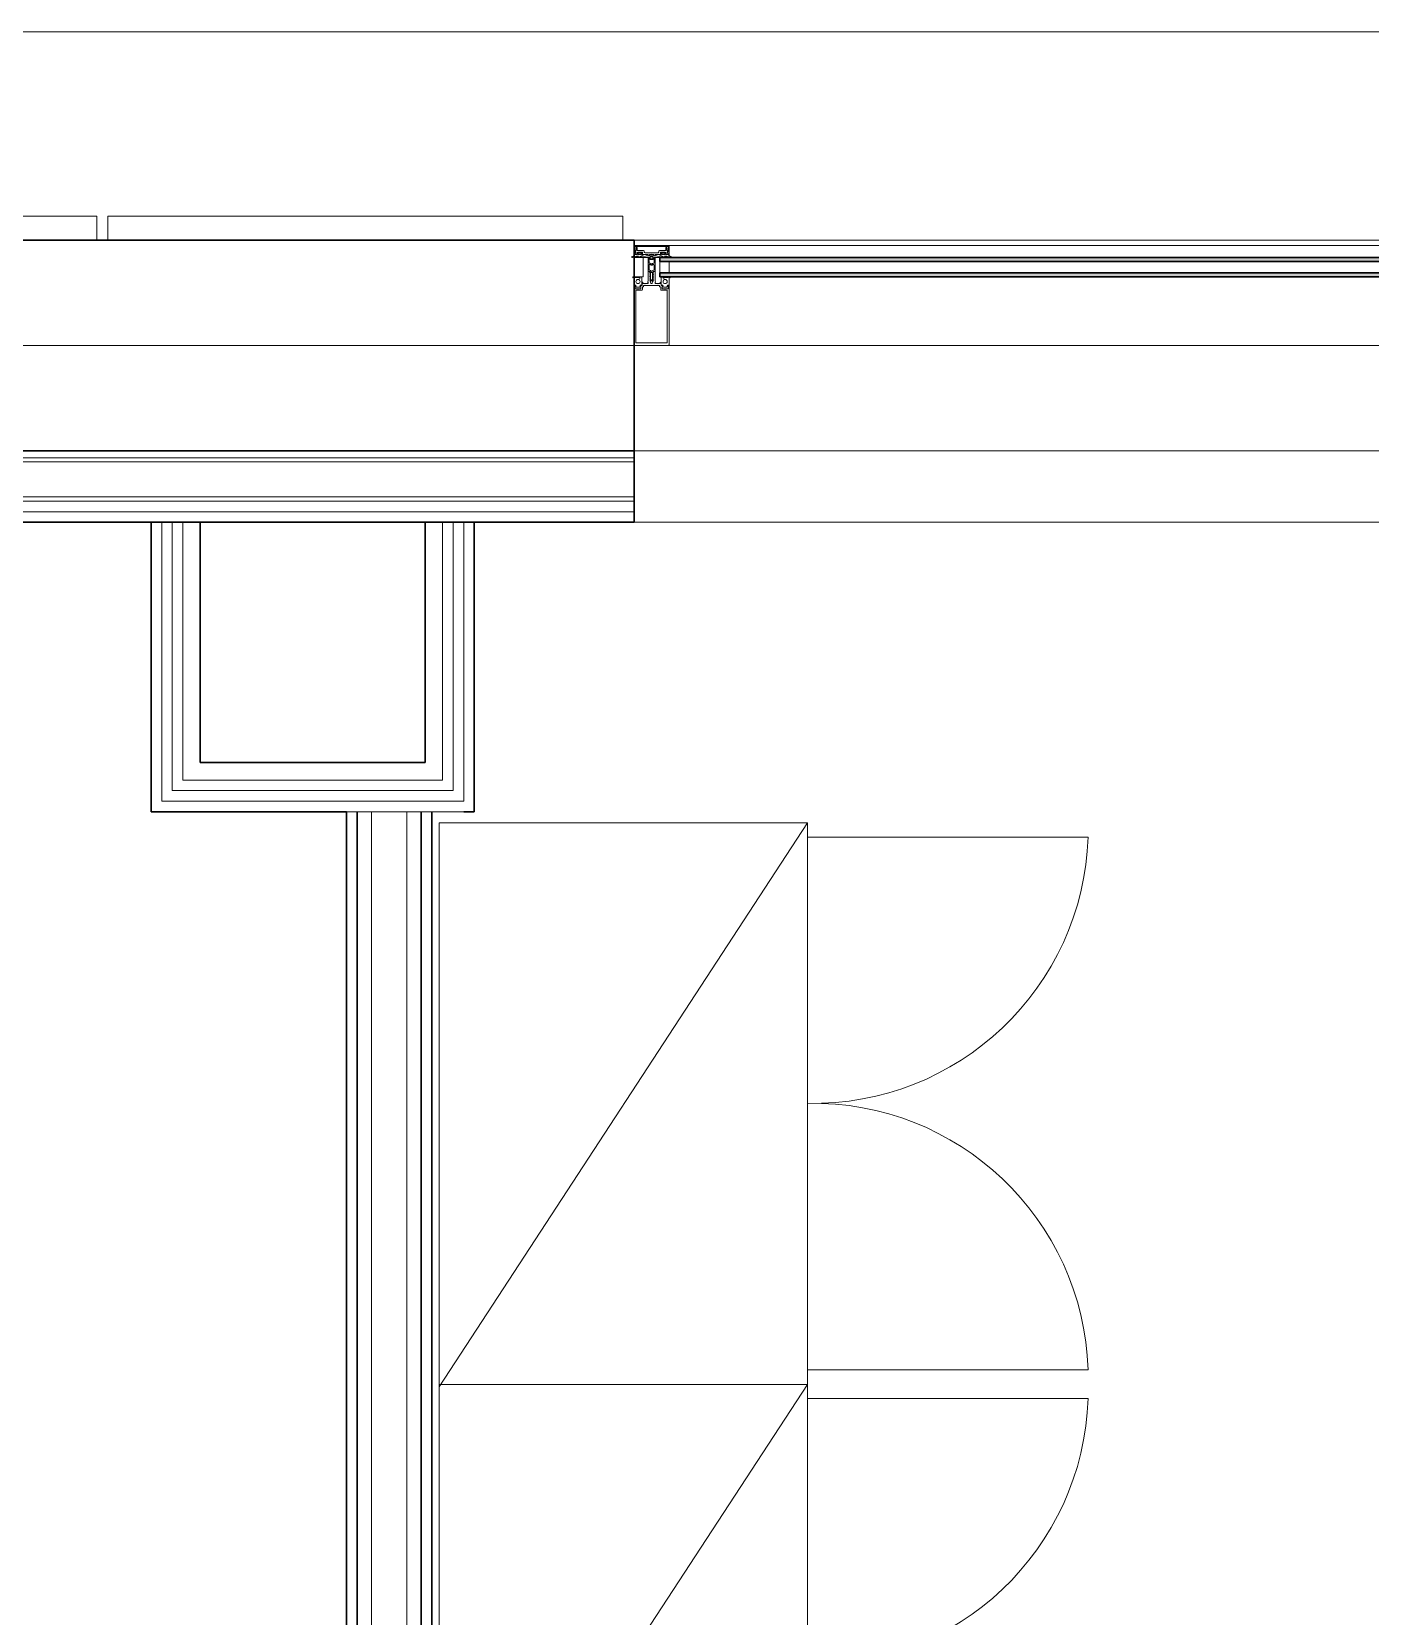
# Model space of a CAD drawing. Header units: millimetres. Extents: x 90978 to 295199, y -4084 to 97293.
# Drawn here: x 181700 to 183608, y 32742 to 35000 of the extents above; entities that cross this region are included whole.
import ezdxf

# ---------------------------------------------------------------- set-up
doc = ezdxf.new("R2010")
doc.units = ezdxf.units.MM
doc.header["$MEASUREMENT"] = 0
for name, color, linetype, lineweight in [('CSM-STL-XX-ZZ-M3-A-XXXX-00001_detached _19_04_21__rvt-1-Level 0$0$A-DETL-GENF', 7, 'CONTINUOUS', 9), ('CSM-STL-XX-ZZ-M3-A-XXXX-00001_detached _19_04_21__rvt-1-Level 0$0$A-GLAZ-CURT', 7, 'CONTINUOUS', 9), ('CSM-STL-XX-ZZ-M3-A-XXXX-00001_detached _19_04_21__rvt-1-Level 0$0$A-GLAZ-CWMG', 7, 'CONTINUOUS', 9), ('CSM-STL-XX-ZZ-M3-A-XXXX-00001_detached _19_04_21__rvt-1-Level 0$0$A-WALL', 7, 'CONTINUOUS', 9), ('CSM-STL-XX-ZZ-M3-A-XXXX-00001_detached _19_04_21__rvt-1-Level 0$0$I-WALL', 7, 'CONTINUOUS', 9), ('I-FURN', 8, 'CONTINUOUS', 9)]:
    doc.layers.add(name, color=color, linetype=linetype, lineweight=lineweight)

msp = doc.modelspace()

# ---------------------------------------------------------------- hatches: boundary and pattern name
at = {"layer": 'CSM-STL-XX-ZZ-M3-A-XXXX-00001_detached _19_04_21__rvt-1-Level 0$0$A-GLAZ-CURT'}
h = msp.add_hatch(color=256, dxfattribs=at)
h.paths.add_polyline_path([(183964, 34650.7), (184038.8, 34650.7), (184038.8, 34656.7), (182595.8, 34656.7), (182595.8, 34650.7), (182697.1, 34650.7)], flags=0)
h.paths.add_polyline_path([(183964, 34672.7), (184038.8, 34672.7), (184038.8, 34678.7), (182595.8, 34678.7), (182595.8, 34672.7), (182697.1, 34672.7)], flags=0)

# ---------------------------------------------------------------- linework, layer by layer
at = {"layer": 'CSM-STL-XX-ZZ-M3-A-XXXX-00001_detached _19_04_21__rvt-1-Level 0$0$A-DETL-GENF'}
for p, q in [((182558.8, 34683.2), (182558.8, 34694.2)), ((182559.7, 34682.7), (182559.3, 34682.7)), ((182559.8, 34693.7), (182559.8, 34692.4)), ((182561.4, 34685.6), (182559.9, 34683)), ((182561.2, 34685.6), (182559.9, 34682.8)), ((182560, 34692), (182560, 34686.6)), ((182560, 34682.7), (182562.9, 34682.7)), ((182560.1, 34686.4), (182561.2, 34685.8)), ((182560.2, 34682.7), (182563.5, 34682.7)), ((182560.3, 34695.7), (182607.3, 34695.7)), ((182561, 34694.2), (182560.3, 34694.2)), ((182562, 34689), (182560.6, 34686.6)), ((182560.6, 34686.3), (182561.3, 34685.9)), ((182603.1, 34694.2), (182561, 34694.2)), ((182562, 34692.2), (182562, 34689.3)), ((182562.8, 34692.7), (182562.5, 34692.7)), ((182562.8, 34683.9), (182562.8, 34684.4)), ((182563.5, 34683.8), (182563, 34683.7)), ((182563.3, 34688.9), (182563.3, 34692.2)), ((182563.3, 34684.4), (182564.8, 34685.7)), ((182563.7, 34683.8), (182563.5, 34683.8)), ((182563.7, 34682.9), (182563.7, 34683.8)), ((182572.5, 34688.4), (182563.8, 34688.4)), ((182564.3, 34685.9), (182570.5, 34685.9)), ((182564.8, 34685.7), (182569, 34685.7)), ((182564.9, 34684.2), (182564.9, 34683.2)), ((182568.4, 34684.7), (182565.4, 34684.7)), ((182565.4, 34682.7), (182568.4, 34682.7)), ((182568.9, 34683.2), (182568.9, 34684.2)), ((182569, 34685.7), (182570.5, 34684.4)), ((182570.2, 34683.8), (182570.2, 34682.9)), ((182570.4, 34683.8), (182570.2, 34683.8)), ((182570.8, 34683.7), (182570.4, 34683.8)), ((182570.4, 34682.7), (182571.9, 34682.7)), ((182571, 34685.4), (182571, 34683.9)), ((182571, 34682.7), (182578.3, 34682.7)), ((182571.9, 34682.7), (182571.9, 34682.1)), ((182573.5, 34686.2), (182573.5, 34687.4)), ((182583.8, 34685.2), (182574.5, 34685.2)), ((182581.2, 34682.7), (182583.5, 34682.7)), ((182593.1, 34685.2), (182583.8, 34685.2)), ((182584.1, 34682.7), (182586.4, 34682.7)), ((182589.3, 34682.7), (182596.7, 34682.7)), ((182594.1, 34687.4), (182594.1, 34686.2)), ((182603.8, 34688.4), (182595.1, 34688.4)), ((182595.7, 34682.7), (182595.7, 34682.1)), ((182597.3, 34682.7), (182595.7, 34682.7)), ((182596.6, 34683.9), (182596.6, 34685.4)), ((182596.8, 34683.7), (182597.3, 34683.8)), ((182597.1, 34685.9), (182603.3, 34685.9)), ((182598.6, 34685.7), (182597.1, 34684.4)), ((182597.3, 34683.8), (182597.5, 34683.8)), ((182597.5, 34683.8), (182597.5, 34682.9)), ((182602.8, 34685.7), (182598.6, 34685.7)), ((182598.7, 34683.2), (182598.7, 34684.2)), ((182599.2, 34684.7), (182602.2, 34684.7)), ((182602.2, 34682.7), (182599.2, 34682.7)), ((182602.7, 34684.2), (182602.7, 34683.2)), ((182604.3, 34684.4), (182602.8, 34685.7)), ((182607.3, 34694.2), (182603.1, 34694.2)), ((182604, 34683.8), (182604.2, 34683.8)), ((182604, 34682.9), (182604, 34683.8)), ((182604.2, 34683.8), (182604.6, 34683.7)), ((182607.4, 34682.7), (182604.2, 34682.7)), ((182604.3, 34692.2), (182604.3, 34688.9)), ((182605.1, 34692.7), (182604.8, 34692.7)), ((182604.8, 34684.4), (182604.8, 34683.9)), ((182604.8, 34682.7), (182607.6, 34682.7)), ((182605.6, 34689.3), (182605.6, 34692.2)), ((182607.1, 34686.6), (182605.7, 34689)), ((182606.3, 34685.9), (182607, 34686.3)), ((182607.8, 34683), (182606.3, 34685.6)), ((182607.8, 34682.8), (182606.4, 34685.6)), ((182606.5, 34685.8), (182607.5, 34686.3)), ((182607.6, 34686.5), (182607.6, 34692)), ((182607.8, 34692.4), (182607.8, 34693.7)), ((182608.3, 34682.7), (182608, 34682.7)), ((182608.8, 34694.2), (182608.8, 34683.2)), ((182556.6, 34678.7), (182555.7, 34678.7)), ((182562, 34679.2), (182567.2, 34679.2)), ((182578.8, 34678.7), (182562, 34678.7)), ((182563, 34680), (182565.1, 34680.3)), ((182565, 34680.5), (182563.3, 34680.5)), ((182571.6, 34681.6), (182567.7, 34680)), ((182568, 34679.3), (182575.2, 34680.6)), ((182577, 34680.7), (182583.8, 34680.7)), ((182578.8, 34682.2), (182578.8, 34681.2)), ((182580.2, 34678.7), (182578.8, 34678.7)), ((182578.8, 34678.5), (182578.8, 34659.2)), ((182579.9, 34678.7), (182579, 34678.7)), ((182579.3, 34680.7), (182580.2, 34680.7)), ((182580.1, 34677.8), (182580.6, 34677.8)), ((182580.3, 34670.7), (182580.1, 34677.8)), ((182581.8, 34675.7), (182580.2, 34677)), ((182580.3, 34660.7), (182580.3, 34667.9)), ((182580.4, 34677.6), (182580.6, 34677.6)), ((182580.6, 34677.6), (182580.6, 34678.3)), ((182580.7, 34681.2), (182580.7, 34682.2)), ((182581.2, 34670.2), (182580.8, 34670.2)), ((182580.8, 34668.4), (182581.2, 34668.4)), ((182581.3, 34660.2), (182580.8, 34660.2)), ((182581.8, 34678.8), (182581.8, 34677.2)), ((182585.8, 34675.7), (182581.8, 34675.7)), ((182583.8, 34679.3), (182582.3, 34679.3)), ((182582.3, 34676.7), (182585.3, 34676.7)), ((182583.8, 34680.7), (182590.7, 34680.7)), ((182585.3, 34679.3), (182583.8, 34679.3)), ((182585.8, 34677.2), (182585.8, 34678.8)), ((182587.4, 34677), (182585.8, 34675.7)), ((182586.8, 34660.2), (182586.4, 34660.2)), ((182586.8, 34670.2), (182586.5, 34670.2)), ((182586.5, 34668.4), (182586.7, 34668.4)), ((182586.7, 34668.4), (182586.8, 34668.4)), ((182586.9, 34682.2), (182586.9, 34681.2)), ((182587.1, 34678.3), (182587.1, 34677.6)), ((182587.1, 34677.8), (182587.5, 34677.8)), ((182587.1, 34677.6), (182587.3, 34677.6)), ((182587.4, 34671.2), (182587.3, 34670.7)), ((182587.3, 34667.9), (182587.3, 34660.7)), ((182587.4, 34680.7), (182588.3, 34680.7)), ((182587.5, 34677.8), (182587.4, 34671.2)), ((182588.8, 34678.7), (182587.5, 34678.7)), ((182588.6, 34678.7), (182587.8, 34678.7)), ((182588.8, 34681.2), (182588.8, 34682.2)), ((182605.6, 34678.7), (182588.8, 34678.7)), ((182588.8, 34668.9), (182588.8, 34678.5)), ((182588.8, 34659.2), (182588.8, 34668.9)), ((182592.4, 34680.6), (182599.6, 34679.3)), ((182596, 34681.6), (182599.9, 34680)), ((182600.5, 34679.2), (182605.6, 34679.2)), ((182602.6, 34680.5), (182604.4, 34680.5)), ((182604.7, 34680), (182602.6, 34680.3)), ((182611, 34678.7), (182612, 34678.7)), ((182560.1, 34650.7), (182557.7, 34650.7)), ((182558.8, 34648.3), (182558.8, 34639.1)), ((182558.8, 34639.1), (182560.8, 34639.1)), ((182558.8, 34626.1), (182558.8, 34638.2)), ((182559.3, 34638.7), (182560.4, 34638.7)), ((182560.1, 34650.3), (182560.1, 34650.7)), ((182560.3, 34637.5), (182560.3, 34634.2)), ((182562.5, 34636.1), (182560.4, 34637.9)), ((182561.1, 34637.7), (182560.5, 34637.7)), ((182562.1, 34649.8), (182560.6, 34649.8)), ((182561.2, 34638.1), (182560.6, 34638.1)), ((182560.9, 34637.5), (182562.5, 34636.1)), ((182561.2, 34638.1), (182561.2, 34638.7)), ((182564.4, 34650.1), (182563.1, 34650.1)), ((182568.5, 34650.7), (182565.8, 34650.7)), ((182565.8, 34649.7), (182567.2, 34649.7)), ((182567.2, 34649.2), (182566.3, 34649.2)), ((182566.5, 34636.1), (182568.5, 34637.9)), ((182567.7, 34638.1), (182567.7, 34638.7)), ((182567.7, 34638.1), (182568.3, 34638.1)), ((182568.3, 34637.7), (182567.7, 34637.7)), ((182568.1, 34639.1), (182570, 34639.1)), ((182568.5, 34638.7), (182570.1, 34638.7)), ((182568.5, 34634.2), (182568.5, 34637.5)), ((182570, 34639.1), (182570, 34649.2)), ((182570.3, 34638.9), (182570.3, 34642.4)), ((182570.4, 34642.6), (182570.7, 34643.1)), ((182571.1, 34642.1), (182571.1, 34641.4)), ((182571.4, 34642.6), (182571.2, 34642.4)), ((182571.3, 34641.2), (182574.3, 34641.2)), ((182572.5, 34638.2), (182572.5, 34637)), ((182578.4, 34638.7), (182573, 34638.7)), ((182574.9, 34641.2), (182578.6, 34641.2)), ((182578.3, 34643.7), (182578.8, 34644.6)), ((182578.6, 34643.4), (182578.4, 34643.4)), ((182583.8, 34638.7), (182578.4, 34638.7)), ((182578.8, 34644.8), (182578.8, 34658.2)), ((182578.8, 34641.4), (182578.8, 34643.2)), ((182579.3, 34658.7), (182581.3, 34658.7)), ((182581.2, 34658.7), (182579.3, 34658.7)), ((182580.8, 34657.5), (182581.6, 34656.6)), ((182581.5, 34657.8), (182581, 34657.8)), ((182581.6, 34656.3), (182581.2, 34656)), ((182581.2, 34656), (182581.6, 34655.8)), ((182581.5, 34654.4), (182581.2, 34654.2)), ((182581.2, 34654.2), (182581.6, 34654)), ((182581.6, 34652.7), (182581.2, 34652.4)), ((182581.2, 34652.4), (182581.6, 34652.2)), ((182581.6, 34650.9), (182581.2, 34650.6)), ((182581.2, 34650.6), (182581.6, 34650.4)), ((182581.6, 34649.1), (182581.2, 34648.8)), ((182581.2, 34648.8), (182581.6, 34648.6)), ((182581.6, 34647.3), (182581.2, 34647)), ((182581.2, 34647), (182581.6, 34646.8)), ((182581.6, 34645.5), (182581.2, 34645.2)), ((182581.2, 34645.2), (182581.6, 34645)), ((182581.5, 34654.1), (182581.6, 34653.8)), ((182581.5, 34651.4), (182581.6, 34651.1)), ((182581.6, 34653.8), (182581.7, 34652.8)), ((182581.6, 34652.2), (182581.6, 34651.8)), ((182581.6, 34651.1), (182581.7, 34652)), ((182581.7, 34658.2), (182581.7, 34658)), ((182581.7, 34655.6), (182581.7, 34654.5)), ((182581.7, 34650.2), (182581.7, 34649.2)), ((182581.7, 34648.4), (182581.7, 34647.4)), ((182581.7, 34646.6), (182581.8, 34645.6)), ((182581.8, 34645.6), (182582.6, 34644.3)), ((182581.8, 34644.6), (182582.9, 34641.8)), ((182583, 34644.6), (182582.6, 34645.4)), ((182583.7, 34658.5), (182582.8, 34659.5)), ((182582.8, 34645.7), (182584.9, 34645.7)), ((182583.8, 34646.7), (182583, 34646.7)), ((182584.7, 34646.7), (182583.8, 34646.7)), ((182594.6, 34638.7), (182583.8, 34638.7)), ((182584.8, 34659.5), (182584, 34658.5)), ((182585, 34645.4), (182584.6, 34644.6)), ((182584.8, 34641.8), (182585.9, 34644.6)), ((182585.1, 34644.3), (182585.8, 34645.6)), ((182585.8, 34645.6), (182585.9, 34644.8)), ((182585.9, 34658), (182585.9, 34658.2)), ((182585.9, 34655.5), (182585.9, 34656.3)), ((182585.9, 34654.7), (182586, 34653.8)), ((182585.9, 34651.9), (182585.9, 34652.9)), ((182585.9, 34650.1), (182586, 34651.1)), ((182585.9, 34648.3), (182585.9, 34649.3)), ((182585.9, 34646.5), (182585.9, 34647.5)), ((182586.4, 34655.1), (182586, 34655.4)), ((182586, 34654.9), (182586.4, 34655.1)), ((182586, 34653.8), (182586.2, 34654.1)), ((182586.4, 34653.3), (182586, 34653.6)), ((182586, 34653.1), (182586.4, 34653.3)), ((182586, 34651.8), (182586, 34652.2)), ((182586.4, 34651.5), (182586, 34651.8)), ((182586, 34651.3), (182586.4, 34651.5)), ((182586, 34651.1), (182586.2, 34651.4)), ((182586.4, 34649.7), (182586, 34650)), ((182586, 34649.5), (182586.4, 34649.7)), ((182586.4, 34647.9), (182586, 34648.2)), ((182586, 34647.7), (182586.4, 34647.9)), ((182586.4, 34646.1), (182586, 34646.4)), ((182586, 34645.9), (182586.4, 34646.1)), ((182586.6, 34657.8), (182586.1, 34657.8)), ((182586.1, 34656.7), (182586.8, 34657.4)), ((182586.4, 34658.7), (182588.3, 34658.7)), ((182588.3, 34658.7), (182586.4, 34658.7)), ((182586.8, 34657.4), (182586.8, 34657.6)), ((182588.8, 34658.2), (182588.8, 34644.8)), ((182588.8, 34643.2), (182588.8, 34641.4)), ((182588.9, 34644.6), (182589.4, 34643.7)), ((182589.2, 34643.4), (182589, 34643.4)), ((182589, 34641.2), (182592.8, 34641.2)), ((182593.4, 34641.2), (182596.3, 34641.2)), ((182595.1, 34637), (182595.1, 34638.2)), ((182596.4, 34642.4), (182596.3, 34642.6)), ((182596.5, 34641.4), (182596.5, 34642.1)), ((182597, 34643.1), (182597.2, 34642.6)), ((182597.3, 34642.4), (182597.3, 34638.9)), ((182597.5, 34638.7), (182599.2, 34638.7)), ((182597.6, 34639.1), (182597.6, 34649.2)), ((182599.5, 34639.1), (182597.6, 34639.1)), ((182599.1, 34650.7), (182601.9, 34650.7)), ((182601.2, 34636.1), (182599.1, 34637.8)), ((182599.1, 34637.5), (182599.1, 34634.2)), ((182599.9, 34638.1), (182599.3, 34638.1)), ((182599.9, 34637.7), (182599.3, 34637.7)), ((182599.9, 34638.1), (182599.9, 34638.7)), ((182601.9, 34649.7), (182600.5, 34649.7)), ((182600.5, 34649.2), (182601.4, 34649.2)), ((182603.2, 34650.1), (182604.5, 34650.1)), ((182605.2, 34636.1), (182607.2, 34637.8)), ((182606.8, 34637.5), (182605.2, 34636.1)), ((182605.6, 34649.8), (182607, 34649.8)), ((182606.4, 34638.1), (182606.4, 34638.7)), ((182606.4, 34638.1), (182607, 34638.1)), ((182607.1, 34637.7), (182606.5, 34637.7)), ((182608.8, 34639.1), (182606.8, 34639.1)), ((182607.3, 34638.7), (182608.3, 34638.7)), ((182607.3, 34634.2), (182607.3, 34637.5)), ((182607.5, 34650.7), (182610, 34650.7)), ((182607.5, 34650.3), (182607.5, 34650.7)), ((182608.8, 34648.3), (182608.8, 34639.1)), ((182608.8, 34638.2), (182608.8, 34626.1)), ((182558.8, 34564.9), (182558.8, 34626.1)), ((182560.8, 34633.7), (182564.1, 34633.7)), ((182561.3, 34631.2), (182561.3, 34626.1)), ((182561.3, 34626.1), (182561.3, 34564.9)), ((182569.7, 34631.7), (182561.8, 34631.7)), ((182562.5, 34636.1), (182566.5, 34636.1)), ((182564.7, 34633.7), (182568, 34633.7)), ((182570.7, 34636), (182570.7, 34632.7)), ((182572, 34636.5), (182571.2, 34636.5)), ((182596.4, 34636.5), (182595.6, 34636.5)), ((182596.9, 34632.7), (182596.9, 34636)), ((182605.8, 34631.7), (182597.9, 34631.7)), ((182599.6, 34633.7), (182602.9, 34633.7)), ((182605.2, 34636.1), (182601.2, 34636.1)), ((182603.5, 34633.7), (182606.8, 34633.7)), ((182606.3, 34626.1), (182606.3, 34631.2)), ((182606.3, 34564.9), (182606.3, 34626.1)), ((182608.8, 34564.9), (182608.8, 34626.1)), ((182558.8, 34564.9), (182558.8, 34554.2)), ((182559.8, 34553.2), (182607.8, 34553.2)), ((182561.3, 34557.5), (182561.3, 34564.9)), ((182605.8, 34557), (182561.8, 34557)), ((182606.3, 34564.9), (182606.3, 34557.5)), ((182608.8, 34554.2), (182608.8, 34564.9))]:
    msp.add_line(p, q, dxfattribs=at)
for centre in [(182564.5, 34644.2), (182603.2, 34644.2)]:
    msp.add_circle(centre, 3, dxfattribs=at)
for centre, radius, start, end in [((182560.3, 34694.2), 1.5, 90, 180), ((182559.3, 34683.2), 0.5, 180, 270), ((182559.7, 34682.9), 0.2, 270, 333.4345), ((182560.3, 34693.7), 0.5, 90, 180), ((182560, 34692.4), 0.2, 180, 240.0066), ((182560, 34682.9), 0.2, 149.2563, 270), ((182560.2, 34682.2), 0.5, 90, 144.4239), ((182559.8, 34692), 0.2, 0, 60.0066), ((182560.2, 34686.6), 0.2, 180, 239.9992), ((182560.7, 34686.5), 0.2, 150, 240), ((182561.1, 34685.7), 0.2, 333.4345, 59.9992), ((182561.2, 34685.7), 0.2, 329.2563, 60), ((182562.5, 34692.2), 0.5, 90, 180), ((182561.5, 34689.3), 0.5, 330, 0), ((182562.8, 34692.2), 0.5, 0, 90), ((182564.3, 34684.4), 1.5, 90, 180), ((182563, 34683.9), 0.2, 180, 270), ((182562.9, 34683.7), 1, 270, 345.5225), ((182563.5, 34684.1), 0.3, 132, 259.9999), ((182563.8, 34688.9), 0.5, 180, 270), ((182563.5, 34682.9), 0.2, 270, 0), ((182563.6, 34683.5), 0.2, 345.5225, 89.9999), ((182565.4, 34684.2), 0.5, 90, 180), ((182565.4, 34683.2), 0.5, 180, 224.9999), ((182565.4, 34683.2), 0.5, 225, 270), ((182568.4, 34684.2), 0.5, 0, 90), ((182568.4, 34683.2), 0.5, 270, 0), ((182570.2, 34683.5), 0.2, 90.0001, 194.4775), ((182571, 34683.7), 1, 194.4775, 270), ((182570.4, 34682.9), 0.2, 180, 270), ((182570.3, 34684.1), 0.3, 280, 48), ((182570.5, 34685.4), 0.5, 0, 90), ((182570.8, 34683.9), 0.2, 270, 0), ((182572.5, 34687.4), 1, 0, 90), ((182574.5, 34686.2), 1, 180, 270), ((182578.3, 34682.2), 0.5, 0, 90), ((182581.2, 34682.2), 0.5, 90, 180), ((182583.8, 34682.7), 0.3, 90, 180), ((182583.8, 34682.7), 0.3, 360, 90), ((182586.4, 34682.2), 0.5, 0, 90), ((182589.3, 34682.2), 0.5, 90, 180), ((182593.1, 34686.2), 1, 270, 0), ((182595.1, 34687.4), 1, 90, 180), ((182597.1, 34685.4), 0.5, 90, 180), ((182596.8, 34683.9), 0.2, 180, 270), ((182596.7, 34683.7), 1, 270, 345.5225), ((182597.3, 34684.1), 0.3, 132, 259.9999), ((182597.3, 34682.9), 0.2, 270, 0), ((182597.4, 34683.5), 0.2, 345.5225, 89.9999), ((182599.2, 34684.2), 0.5, 90, 180), ((182599.2, 34683.2), 0.5, 180, 270), ((182602.2, 34684.2), 0.5, 0, 90), ((182602.2, 34683.2), 0.5, 270, 315), ((182602.2, 34683.2), 0.5, 315, 0), ((182603.3, 34684.4), 1.5, 0, 90), ((182603.8, 34688.9), 0.5, 270, 0), ((182604, 34683.5), 0.2, 90.0001, 194.4775), ((182604.8, 34683.7), 1, 194.4775, 270), ((182604.2, 34682.9), 0.2, 180, 270), ((182604.1, 34684.1), 0.3, 280, 48), ((182604.8, 34692.2), 0.5, 90, 180), ((182604.6, 34683.9), 0.2, 270, 0), ((182605.1, 34692.2), 0.5, 0, 90), ((182606.1, 34689.3), 0.5, 180, 210), ((182606.4, 34685.7), 0.2, 120, 210.7437), ((182606.6, 34685.6), 0.2, 116.565, 206.565), ((182606.9, 34686.5), 0.2, 300, 30), ((182607.3, 34694.2), 1.5, 0, 90), ((182607.3, 34693.7), 0.5, 0, 90), ((182607.4, 34682.2), 0.5, 35.5761, 90), ((182607.4, 34686.5), 0.2, 296.565, 0), ((182607.8, 34692), 0.2, 120, 180), ((182607.6, 34682.9), 0.2, 270, 30.7437), ((182607.6, 34692.4), 0.2, 300, 0), ((182608, 34682.9), 0.2, 206.565, 270), ((182608.3, 34683.2), 0.5, 270, 0), ((182555.7, 34679), 0.25, 151.0662, 270), ((182557.2, 34678.1), 2, 109.948, 151.0662), ((182554.1, 34686.6), 7, 289.948, 324.4239), ((182556.6, 34680.2), 1.5, 270, 283.3207), ((182546.4, 34723.5), 46, 283.3207, 290.1437), ((182562, 34679), 0.2, 90, 180), ((182562, 34678.9), 0.2, 180, 270), ((182563.3, 34677.5), 3, 90, 110.1437), ((182563.1, 34679.6), 0.4, 111.8287, 270), ((182564, 34687.8), 8.63, 264.1001, 279.8385), ((182565, 34680.4), 0.1, 291.8289, 90), ((182564, 34687.8), 8.63, 279.8385, 295.5769), ((182567.2, 34684.2), 5, 270, 280), ((182571.4, 34682.1), 0.5, 292.0362, 0), ((182577, 34670.7), 10, 90, 100), ((182579.3, 34681.2), 0.5, 180, 270), ((182579, 34678.5), 0.2, 90, 180), ((182579.9, 34677.8), 0.9, 16.6016, 90), ((182580.4, 34677.3), 0.3, 100.0001, 230), ((182580.2, 34681.2), 0.5, 270, 0), ((182580.2, 34678.3), 0.4, 0, 90), ((182580.8, 34670.7), 0.5, 181.5074, 270), ((182580.8, 34667.9), 0.5, 90, 180), ((182580.8, 34660.7), 0.5, 180, 270), ((182580.6, 34678), 0.2, 270, 0), ((182581.2, 34668.2), 2, 48.5904, 90), ((182581.2, 34666.4), 2, 48.5904, 90), ((182581.3, 34658.2), 2, 40, 90), ((182582.3, 34678.8), 0.5, 90, 180), ((182582.3, 34677.2), 0.5, 180, 270), ((182583.8, 34671.2), 2, 228.5904, 270.0043), ((182583.8, 34669.4), 2, 228.5904, 270.0043), ((182583.8, 34671.2), 2, 270.0042, 311.4097), ((182583.8, 34669.4), 2, 270.0042, 311.4097), ((182586.4, 34658.2), 2, 90, 140), ((182586.5, 34668.2), 2, 90, 131.4097), ((182586.5, 34666.4), 2, 90, 131.4097), ((182585.3, 34678.8), 0.5, 0, 90), ((182585.3, 34677.2), 0.5, 270, 0), ((182586.8, 34670.7), 0.5, 270, 358.4904), ((182586.8, 34667.9), 0.5, 0, 90), ((182586.8, 34660.7), 0.5, 270, 315), ((182587.4, 34681.2), 0.5, 180, 270), ((182587.8, 34677.8), 0.9, 90, 163.3984), ((182587.1, 34678), 0.2, 180, 270), ((182587.5, 34678.3), 0.4, 90, 180), ((182586.8, 34660.7), 0.5, 315, 0), ((182587.2, 34677.3), 0.3, 310, 79.9999), ((182588.3, 34681.2), 0.5, 270, 0), ((182588.6, 34678.5), 0.2, 0, 90), ((182590.7, 34670.7), 10, 80, 90), ((182596.2, 34682.1), 0.5, 180, 247.9638), ((182600.5, 34684.2), 5, 260, 270), ((182603.7, 34687.8), 8.63, 244.4231, 260.1615), ((182603.7, 34687.8), 8.63, 260.1615, 275.8999), ((182602.6, 34680.4), 0.1, 90, 248.1714), ((182604.4, 34677.5), 3, 69.8563, 90), ((182604.5, 34679.6), 0.4, 270, 68.1713), ((182621.3, 34723.5), 46, 249.8563, 256.6793), ((182605.6, 34679), 0.2, 360, 90), ((182605.6, 34678.9), 0.2, 270, 0), ((182613.5, 34686.6), 7, 215.5761, 250.052), ((182611, 34680.2), 1.5, 256.6793, 270), ((182610.5, 34678.1), 2, 28.9338, 70.052), ((182612, 34679), 0.25, 270, 28.9338), ((182557.7, 34650.2), 0.5, 90, 260.6077), ((182557.3, 34648.3), 1.5, 0, 80.6077), ((182559.3, 34638.2), 0.5, 90, 180), ((182560.6, 34650.3), 0.5, 180, 270), ((182560.5, 34637.5), 0.2, 90, 180), ((182560.4, 34637.7), 1, 14.4775, 90), ((182560.6, 34637.9), 0.2, 90, 190.8411), ((182560.8, 34638.7), 0.4, 0, 90), ((182560.8, 34638.7), 0.4, 0, 90), ((182561.1, 34637.9), 0.2, 270, 14.4775), ((182563.1, 34648.1), 2, 90, 121.7883), ((182564.4, 34648.1), 2, 37.4952, 90), ((182565.8, 34650.2), 0.5, 90, 270), ((182566.3, 34649.5), 0.3, 217.4952, 270), ((182567.2, 34649.5), 0.25, 270, 90), ((182568.5, 34637.7), 1, 90, 165.5225), ((182567.7, 34637.9), 0.2, 165.5225, 270), ((182568.1, 34638.7), 0.4, 90, 180), ((182568.3, 34637.9), 0.2, 349.1589, 90), ((182568.3, 34637.5), 0.2, 0, 90), ((182568.5, 34649.2), 1.5, 0, 90), ((182570.1, 34638.9), 0.2, 270, 0), ((182570.8, 34642.4), 0.5, 144.9999, 180), ((182571, 34642.8), 0.4, 90, 144.9999), ((182571, 34642.8), 0.4, 325, 90), ((182571.6, 34642.1), 0.5, 145, 180), ((182571.3, 34641.4), 0.2, 180, 270), ((182573, 34638.2), 0.5, 90, 180), ((182574.6, 34641.2), 0.3, 180, 0), ((182578.4, 34643.6), 0.2, 150, 270), ((182578.6, 34643.2), 0.2, 0, 90), ((182578.6, 34641.4), 0.2, 270, 0), ((182579.3, 34659.2), 0.5, 180, 270), ((182579.3, 34658.2), 0.5, 90, 180), ((182578.3, 34644.8), 0.5, 330, 0), ((182581, 34657.6), 0.2, 90, 180), ((182581.2, 34658.2), 0.5, 0, 90), ((182581.3, 34658.2), 0.5, 356.762, 90), ((182581.6, 34654.2), 0.2, 119.9999, 179.9992), ((182581.6, 34651.5), 0.2, 120, 180), ((182581.5, 34658), 0.2, 270, 0), ((182581.5, 34656.4), 0.2, 300.0001, 21.156), ((182581.5, 34655.6), 0.2, 0, 60), ((182581.5, 34654.6), 0.2, 300, 360), ((182581.5, 34653.8), 0.2, 0, 60), ((182687.4, 34652.2), 105.7, 179.144, 180), ((182581.5, 34652.8), 0.2, 300.0001, 360), ((182581.5, 34652), 0.2, 0, 60), ((182687.4, 34652.2), 105.7, 180.6016, 183.5774), ((182581.5, 34651), 0.2, 300.0001, 360), ((182581.5, 34650.2), 0.2, 0, 60), ((182581.5, 34649.2), 0.2, 300.0001, 0), ((182581.5, 34648.4), 0.2, 0, 60), ((182581.5, 34647.4), 0.2, 300.0001, 0), ((182581.5, 34646.6), 0.2, 0, 60), ((182581.5, 34645.6), 0.2, 300.0001, 360), ((182581.5, 34644.8), 0.2, 0.0002, 60), ((182687.4, 34652.2), 105.7, 176.762, 178.7834), ((182582.2, 34644.8), 0.5, 180.0003, 202.5), ((182687.4, 34652.2), 105, 177.3127, 182.7418), ((182582.6, 34657.1), 0.2, 51.4193, 177.3127), ((182583, 34647.2), 0.5, 182.7418, 270), ((182582.8, 34645.5), 0.2, 90, 205), ((182582.8, 34644.5), 0.25, 210, 270.0001), ((182583.8, 34658.6), 1.7, 231.4193, 270.0001), ((182582.8, 34644.5), 0.25, 270, 0), ((182583.8, 34642.2), 1, 202.5, 270), ((182583.8, 34658.6), 0.2, 220, 270.0002), ((182583.8, 34658.6), 0.2, 269.9998, 320), ((182583.8, 34658.6), 1.7, 269.9999, 308.5808), ((182583.8, 34642.2), 1, 270, 337.5), ((182584.9, 34644.5), 0.25, 180, 270), ((182584.7, 34647.2), 0.5, 270, 357.2582), ((182585, 34657.1), 0.2, 65.6341, 128.5808), ((182584.9, 34645.5), 0.2, 335, 90), ((182584.9, 34644.5), 0.25, 270.0001, 330), ((182585, 34657.1), 0.2, 2.6873, 65.6339), ((182480.3, 34652.2), 105, 357.2582, 2.6873), ((182480.3, 34652.2), 105.7, 356.4226, 359.3983), ((182586.4, 34658.2), 0.5, 90, 180), ((182586.4, 34658.2), 0.5, 90, 183.2381), ((182480.3, 34652.2), 105.7, 1.2165, 3.2381), ((182586.1, 34658), 0.2, 180, 270), ((182586.4, 34656.3), 0.5, 135, 180), ((182586.1, 34655.5), 0.2, 180, 239.9999), ((182586.1, 34654.7), 0.2, 120, 180), ((182586.1, 34653.7), 0.2, 180, 239.9999), ((182586.1, 34652.9), 0.2, 120, 180), ((182586.1, 34651.9), 0.2, 180, 239.656), ((182586.1, 34651.1), 0.2, 120, 180), ((182586.1, 34650.1), 0.2, 180, 239.9999), ((182586.1, 34649.3), 0.2, 120, 180), ((182586.1, 34648.3), 0.2, 180, 239.9999), ((182586.1, 34647.5), 0.2, 120, 180), ((182586.1, 34646.5), 0.2, 180, 239.9999), ((182586.1, 34645.7), 0.2, 120, 180), ((182585.4, 34644.8), 0.5, 337.5, 360), ((182480.3, 34652.2), 105.7, 0, 0.856), ((182586, 34654.2), 0.2, 359.9994, 59.9994), ((182586, 34651.5), 0.2, 0, 60), ((182586.6, 34657.6), 0.2, 360, 90), ((182588.3, 34659.2), 0.5, 270, 0), ((182588.3, 34658.2), 0.5, 0, 90), ((182589.3, 34644.8), 0.5, 180, 210), ((182589, 34641.4), 0.2, 180, 270), ((182589.2, 34643.6), 0.2, 270, 30), ((182593.1, 34641.2), 0.3, 180, 0), ((182594.6, 34638.2), 0.5, 0, 90), ((182596.6, 34642.8), 0.4, 90.0002, 214.9998), ((182596.3, 34641.4), 0.2, 270, 0), ((182596, 34642.1), 0.5, 0, 34.9998), ((182596.6, 34642.8), 0.4, 35, 90.0002), ((182596.8, 34642.4), 0.5, 0, 35), ((182597.5, 34638.9), 0.2, 180, 270), ((182599.1, 34649.2), 1.5, 90, 180), ((182599.3, 34637.9), 0.2, 90, 190.8411), ((182599.3, 34637.5), 0.2, 90, 180), ((182599.2, 34637.7), 1, 14.4775, 90), ((182599.5, 34638.7), 0.4, 0, 90), ((182599.9, 34637.9), 0.2, 270, 14.4775), ((182600.5, 34649.5), 0.25, 90, 270), ((182601.4, 34649.5), 0.3, 270, 322.5048), ((182603.2, 34648.1), 2, 90, 142.5048), ((182601.9, 34650.2), 0.5, 270, 90), ((182604.5, 34648.1), 2, 58.2117, 90), ((182607.3, 34637.7), 1, 90, 165.5225), ((182606.5, 34637.9), 0.2, 165.5225, 270), ((182606.8, 34638.7), 0.4, 90, 180), ((182606.8, 34638.7), 0.4, 90, 180), ((182607, 34650.3), 0.5, 270, 0), ((182607, 34637.9), 0.2, 349.1589, 90), ((182607.1, 34637.5), 0.2, 0, 90), ((182608.3, 34638.2), 0.5, 0, 90), ((182610.3, 34648.3), 1.5, 99.3923, 180), ((182610, 34650.2), 0.5, 279.3923, 90), ((182560.8, 34634.2), 0.5, 180, 270), ((182561.8, 34631.2), 0.5, 90, 180), ((182564.4, 34633.7), 0.3, 180, 0), ((182568, 34634.2), 0.5, 270, 0), ((182569.7, 34632.7), 1, 270, 0), ((182571.2, 34636), 0.5, 90, 180), ((182572, 34637), 0.5, 270, 0), ((182595.6, 34637), 0.5, 180, 270), ((182596.4, 34636), 0.5, 0, 90), ((182597.9, 34632.7), 1, 180, 270), ((182599.6, 34634.2), 0.5, 180, 270), ((182603.2, 34633.7), 0.3, 180, 0), ((182605.8, 34631.2), 0.5, 0, 90), ((182606.8, 34634.2), 0.5, 270, 0), ((182559.8, 34554.2), 1, 180, 270), ((182561.8, 34557.5), 0.5, 180, 270), ((182605.8, 34557.5), 0.5, 270, 0), ((182607.8, 34554.2), 1, 270, 0)]:
    msp.add_arc(centre, radius, start, end, dxfattribs=at)
at = {"layer": 'CSM-STL-XX-ZZ-M3-A-XXXX-00001_detached _19_04_21__rvt-1-Level 0$0$A-GLAZ-CURT', "lineweight": 20}
for p, q in [((181792.8, 34737.2), (178808.8, 34737.2)), ((181792.8, 34703.2), (181792.8, 34737.2)), ((182542.8, 34737.2), (181808.8, 34737.2)), ((181808.8, 34737.2), (181808.8, 34703.2)), ((182542.8, 34703.2), (182542.8, 34737.2)), ((178808.8, 34703.2), (181792.8, 34703.2)), ((181808.8, 34703.2), (182542.8, 34703.2))]:
    msp.add_line(p, q, dxfattribs=at)
at = {"layer": 'CSM-STL-XX-ZZ-M3-A-XXXX-00001_detached _19_04_21__rvt-1-Level 0$0$A-GLAZ-CURT', "lineweight": 30}
for p, q in [((184038.8, 34678.7), (182595.8, 34678.7)), ((182595.8, 34678.7), (182595.8, 34672.7)), ((182595.8, 34672.7), (184038.8, 34672.7)), ((184038.8, 34656.7), (182595.8, 34656.7)), ((182595.8, 34656.7), (182595.8, 34650.7)), ((182595.8, 34650.7), (184038.8, 34650.7))]:
    msp.add_line(p, q, dxfattribs=at)
at = {"layer": 'CSM-STL-XX-ZZ-M3-A-XXXX-00001_detached _19_04_21__rvt-1-Level 0$0$A-GLAZ-CWMG', "lineweight": 20, "extrusion": (0, 0, -1)}
for p, q in [((182608.8, 34695.7), (182558.8, 34695.7)), ((182558.8, 34695.7), (182558.8, 34678.7)), ((182608.8, 34678.7), (182608.8, 34695.7)), ((182558.8, 34678.7), (182571.8, 34678.7)), ((182571.8, 34678.7), (182571.8, 34650.7)), ((182595.8, 34650.7), (182595.8, 34678.7)), ((182595.8, 34678.7), (182608.8, 34678.7)), ((182571.8, 34650.7), (182558.8, 34650.7)), ((182558.8, 34650.7), (182558.8, 34553.2)), ((182608.8, 34650.7), (182595.8, 34650.7)), ((182608.8, 34553.2), (182608.8, 34650.7)), ((182558.8, 34553.2), (182608.8, 34553.2))]:
    msp.add_line(p, q, dxfattribs=at)
at = {"layer": 'CSM-STL-XX-ZZ-M3-A-XXXX-00001_detached _19_04_21__rvt-1-Level 0$0$A-GLAZ-CWMG'}
for p, q in [((184025.8, 34695.7), (182608.8, 34695.7)), ((182608.8, 34656.7), (182608.8, 34672.7)), ((182608.8, 34553.2), (184025.8, 34553.2))]:
    msp.add_line(p, q, dxfattribs=at)
at = {"layer": 'CSM-STL-XX-ZZ-M3-A-XXXX-00001_detached _19_04_21__rvt-1-Level 0$0$A-WALL'}
for p, q in [((177049.8, 35000.2), (191309.8, 35000.2)), ((182558.8, 34703.2), (191309.8, 34703.2)), ((191309.8, 34703.2), (182558.8, 34703.2)), ((177049.8, 34553.2), (182558.8, 34553.2)), ((177260.8, 34393.2), (181870.5, 34393.2)), ((181870.5, 34393.2), (182558.8, 34393.2)), ((184060.8, 34403.2), (182558.8, 34403.2)), ((177260.8, 34387.2), (181870.5, 34387.2)), ((181870.5, 34387.2), (182558.8, 34387.2)), ((177260.8, 34337.2), (181870.5, 34337.2)), ((181488.8, 34331.2), (181870.5, 34331.2)), ((181870.5, 34337.2), (182558.8, 34337.2)), ((181870.5, 34331.2), (182558.8, 34331.2)), ((181488.8, 34316.2), (181870.5, 34316.2)), ((181870.5, 34316.2), (182558.8, 34316.2)), ((181885.5, 34301.2), (181885.5, 33958.8)), ((181900.5, 34301.2), (181900.5, 33958.8)), ((181915.5, 34301.2), (181915.5, 33958.8)), ((182286, 33933.8), (182286, 34301.2)), ((182301, 33918.8), (182301, 34301.2)), ((182316, 33903.8), (182316, 34301.2)), ((181885.5, 33918.8), (181885.5, 33958.8)), ((181900.5, 33933.8), (181900.5, 33958.8)), ((181915.5, 33933.8), (181915.5, 33958.8)), ((181885.5, 33903.8), (181885.5, 33918.8)), ((181900.5, 33918.8), (181900.5, 33933.8)), ((181900.5, 33918.8), (182261, 33918.8)), ((181915.5, 33933.8), (182261, 33933.8)), ((182286, 33933.8), (182261, 33933.8)), ((182286, 33918.8), (182261, 33918.8)), ((182301, 33918.8), (182286, 33918.8)), ((181885.5, 33903.8), (182261, 33903.8)), ((182301, 33903.8), (182261, 33903.8)), ((182316, 33903.8), (182301, 33903.8)), ((182163.8, 33888.8), (182148.8, 33888.8)), ((182163.8, 28585.2), (182163.8, 33888.8)), ((182164.8, 33888.8), (182163.8, 33888.8)), ((182184.8, 33888.8), (182164.8, 33888.8)), ((182164.8, 28585.2), (182164.8, 33888.8)), ((182234.8, 33888.8), (182184.8, 33888.8)), ((182184.8, 28585.2), (182184.8, 33888.8)), ((182254.8, 33888.8), (182234.8, 33888.8)), ((182234.8, 28585.2), (182234.8, 33888.8)), ((182255.8, 33888.8), (182254.8, 33888.8)), ((182254.8, 28838), (182254.8, 33888.8)), ((182261, 33888.8), (182255.8, 33888.8)), ((182255.8, 28838), (182255.8, 33888.8)), ((182270.8, 33888.8), (182261, 33888.8)), ((182270.8, 33888.8), (182316, 33888.8))]:
    msp.add_line(p, q, dxfattribs=at)
at = {"layer": 'CSM-STL-XX-ZZ-M3-A-XXXX-00001_detached _19_04_21__rvt-1-Level 0$0$A-WALL', "lineweight": 30}
for p, q in [((182558.8, 34703.2), (177049.8, 34703.2)), ((182558.8, 34403.2), (182558.8, 34703.2)), ((177049.8, 34403.2), (182558.8, 34403.2)), ((182148.8, 33888.8), (182148.8, 28585.2)), ((182270.8, 28838), (182270.8, 33888.8))]:
    msp.add_line(p, q, dxfattribs=at)
at = {"layer": 'CSM-STL-XX-ZZ-M3-A-XXXX-00001_detached _19_04_21__rvt-1-Level 0$0$I-WALL', "lineweight": 30}
for p, q in [((181870.5, 34403.2), (177260.8, 34403.2)), ((182558.8, 34403.2), (181870.5, 34403.2)), ((182558.8, 34301.2), (182558.8, 34403.2)), ((181488.8, 34301.2), (181870.5, 34301.2)), ((181870.5, 34301.2), (182558.8, 34301.2)), ((181940.5, 34301.2), (181870.5, 34301.2)), ((181870.5, 34301.2), (181870.5, 33958.8)), ((181940.5, 33958.8), (181940.5, 34301.2)), ((182261, 34301.2), (182261, 33958.8)), ((182331, 34301.2), (182261, 34301.2)), ((182331, 33888.8), (182331, 34301.2)), ((181870.5, 33958.8), (181870.5, 33903.8)), ((182261, 33958.8), (181940.5, 33958.8)), ((181870.5, 33903.8), (181870.5, 33888.8)), ((181870.5, 33888.8), (182148.8, 33888.8)), ((182316, 33888.8), (182331, 33888.8))]:
    msp.add_line(p, q, dxfattribs=at)
at = {"layer": 'CSM-STL-XX-ZZ-M3-A-XXXX-00001_detached _19_04_21__rvt-1-Level 0$0$I-WALL'}
for p, q in [((182558.8, 34403.2), (184060.8, 34403.2)), ((184060.8, 34301.2), (182558.8, 34301.2))]:
    msp.add_line(p, q, dxfattribs=at)
at = {"layer": 'I-FURN'}
for p, q in [((182806.1, 33872.7), (182281.1, 33069.4)), ((182281.1, 33872.7), (182806.1, 33872.7)), ((182281.1, 33072.7), (182281.1, 33872.7)), ((182281.1, 33072.7), (182281.1, 33872.7)), ((182806.1, 33872.7), (182281.1, 33872.7)), ((182806.1, 33872.7), (182806.1, 33072.7)), ((182806.1, 33872.7), (182806.1, 33072.7)), ((182806.1, 33852.7), (183206.1, 33852.7)), ((182806.1, 33093.7), (183206.1, 33093.7)), ((182806.1, 33072.7), (182281.1, 32269.4)), ((182281.1, 33072.7), (182806.1, 33072.7)), ((182281.1, 32272.7), (182281.1, 33072.7)), ((182281.1, 32272.7), (182281.1, 33072.7)), ((182806.1, 33072.7), (182281.1, 33072.7)), ((182806.1, 33072.7), (182281.1, 33072.7)), ((182281.1, 33072.7), (182806.1, 33072.7)), ((182806.1, 33072.7), (182806.1, 32272.7)), ((182806.1, 33072.7), (182806.1, 32272.7)), ((182806.1, 33052.7), (183206.1, 33052.7))]:
    msp.add_line(p, q, dxfattribs=at)
for centre, start, end in [((182814, 33865.4), 268.8443, 358.1464), ((182814, 33081), 1.8536, 91.1557), ((182814, 33065.4), 268.8443, 358.1464)]:
    msp.add_arc(centre, 392.3, start, end, dxfattribs=at)

doc.saveas('drawing.dxf')
